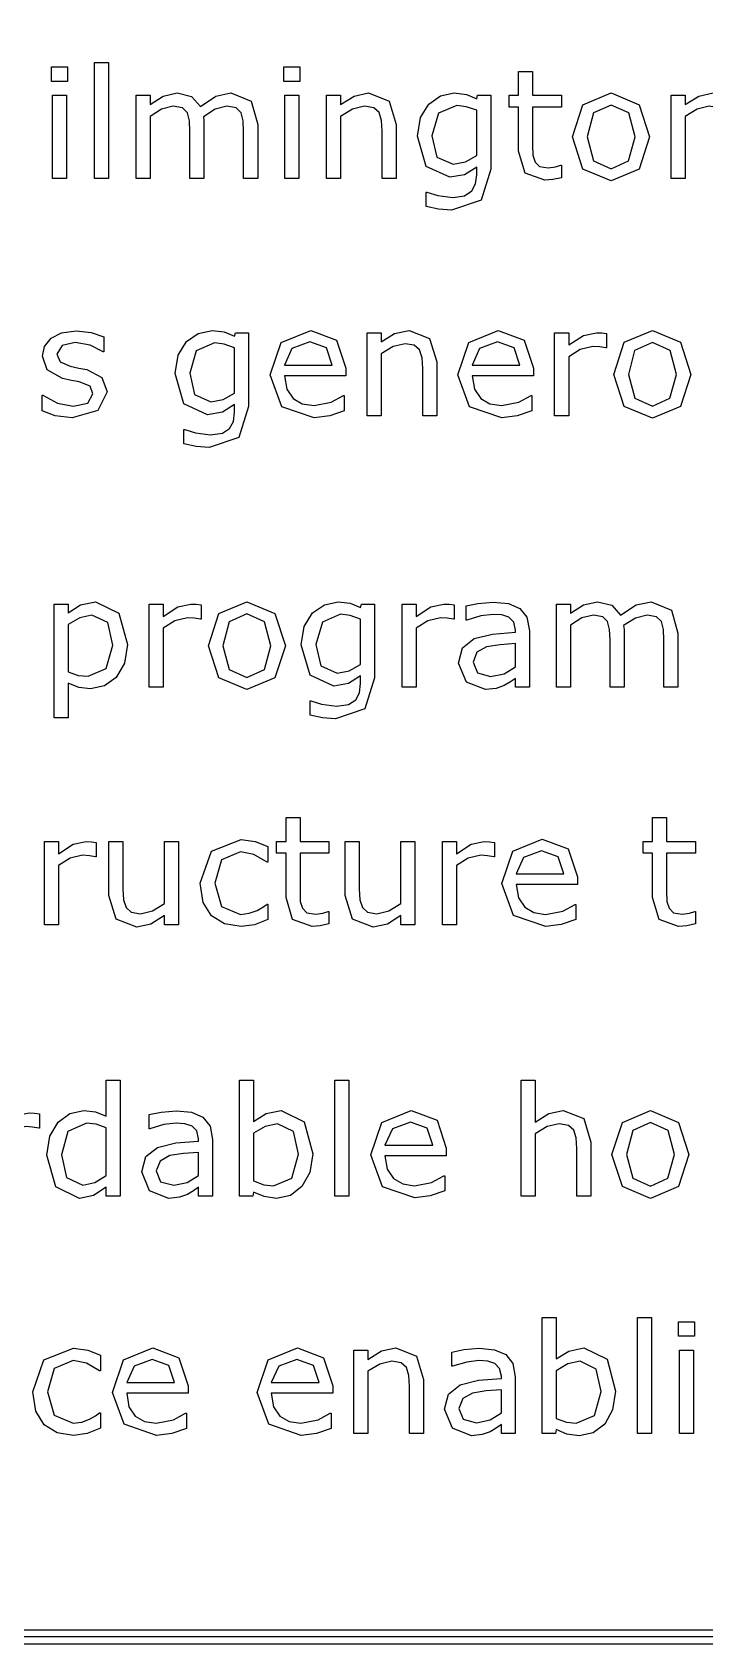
# Model space of a CAD drawing. Extents: x -17 to 192, y 167 to 459.
# Drawn here: x 22.17 to 32.65, y 238.02 to 263.16 of the extents above; entities that cross this region are included whole.
import ezdxf

# ---------------------------------------------------------------- set-up
doc = ezdxf.new("R2010")
doc.units = 0

msp = doc.modelspace()

# ---------------------------------------------------------------- linework, layer by layer
at = {"layer": 'Layer 1', "color": 7}
for points in [[(5.820826, 285.32699), (5.367594, 285.235512), (4.997523, 284.986025), (4.748036, 284.615954), (4.656557, 284.162722), (4.656557, 239.183612), (4.748036, 238.73038), (4.997523, 238.360309), (5.367594, 238.110822), (5.820826, 238.019344), (85.195726, 238.019344), (85.648958, 238.110822), (86.019029, 238.360309), (86.268516, 238.73038), (86.359994, 239.183612), (86.359994, 284.162722), (86.268516, 284.615954), (86.019029, 284.986025), (85.648958, 285.235512), (85.195726, 285.32699), (5.820826, 285.32699)], [(5.820826, 285.221054), (85.195726, 285.221054), (85.608442, 285.13814), (85.94476, 284.911756), (86.171144, 284.575438), (86.254058, 284.162722), (86.254058, 239.183612), (86.171144, 238.770896), (85.94476, 238.434578), (85.608442, 238.208194), (85.195726, 238.12528), (5.820826, 238.12528), (5.40811, 238.208194), (5.071792, 238.434578), (4.845408, 238.770896), (4.762494, 239.183612), (4.762494, 284.162722), (4.845408, 284.575438), (5.071792, 284.911756), (5.40811, 285.13814), (5.820826, 285.221054), (5.820826, 285.221054)], [(5.820826, 285.115118), (85.195726, 285.115118), (85.567927, 285.040769), (85.870492, 284.837488), (86.073773, 284.534923), (86.148122, 284.162722), (86.148122, 239.183612), (86.073773, 238.811411), (85.870492, 238.508846), (85.567927, 238.305565), (85.195726, 238.231216), (5.820826, 238.231216), (5.448625, 238.305565), (5.14606, 238.508846), (4.942779, 238.811411), (4.868431, 239.183612), (4.868431, 284.162722), (4.942779, 284.534923), (5.14606, 284.837488), (5.448625, 285.040769), (5.820826, 285.115118), (5.820826, 285.115118)], [(22.715381, 262.395603), (22.468884, 262.395603), (22.468884, 262.622332), (22.715381, 262.622332), (22.715381, 262.395603)], [(23.354876, 260.879418), (23.136285, 260.879418), (23.136285, 262.688607), (23.354876, 262.688607), (23.354876, 260.879418)], [(26.338411, 262.395603), (26.091914, 262.395603), (26.091914, 262.622332), (26.338411, 262.622332), (26.338411, 262.395603)], [(30.421878, 260.891046), (30.287001, 260.864302), (30.15794, 260.853851), (29.855633, 260.960822), (29.752152, 261.303822), (29.752152, 261.994479), (29.604486, 261.994479), (29.604486, 262.178187), (29.752152, 262.178187), (29.752152, 262.551421), (29.970743, 262.551421), (29.970743, 262.178187), (30.421878, 262.178187), (30.421878, 261.994479), (29.970743, 261.994479), (29.970743, 261.402655), (29.975399, 261.242198), (30.007956, 261.13523), (30.077719, 261.066629), (30.214918, 261.0457), (30.326541, 261.060808), (30.410255, 261.08755), (30.42187, 261.08755), (30.421878, 260.891046)], [(22.701428, 260.879418), (22.482837, 260.879418), (22.482837, 262.178174), (22.701428, 262.178174), (22.701428, 260.879418)], [(25.682638, 260.879418), (25.464047, 260.879418), (25.464047, 261.618906), (25.455908, 261.780524), (25.424514, 261.904936), (25.347775, 261.980512), (25.203598, 262.006097), (25.019889, 261.959589), (24.836179, 261.843318), (24.841992, 261.780529), (24.84432, 261.710767), (24.84432, 260.879418), (24.625727, 260.879418), (24.625727, 261.618906), (24.617588, 261.781688), (24.586195, 261.906098), (24.509455, 261.980512), (24.365278, 262.006097), (24.185057, 261.961914), (24.005998, 261.849131), (24.005998, 260.879418), (23.787407, 260.879418), (23.787407, 262.178174), (24.005998, 262.178174), (24.005998, 262.033997), (24.209474, 262.166548), (24.426902, 262.214218), (24.651307, 262.158407), (24.78967, 262.003766), (25.031516, 262.164222), (25.265222, 262.214218), (25.580319, 262.083993), (25.682638, 261.72239), (25.682638, 260.879418)], [(26.324458, 260.879418), (26.105867, 260.879418), (26.105867, 262.178174), (26.324458, 262.178174), (26.324458, 260.879418)], [(27.842969, 260.879418), (27.624378, 260.879418), (27.624378, 261.618906), (27.613901, 261.786337), (27.575531, 261.909585), (27.491814, 261.981676), (27.349963, 262.006097), (27.162765, 261.961914), (26.975568, 261.849131), (26.975568, 260.879418), (26.756977, 260.879418), (26.756977, 262.178174), (26.975568, 262.178174), (26.975568, 262.033997), (27.187181, 262.166548), (27.411587, 262.214218), (27.732497, 262.087483), (27.842955, 261.72239), (27.842969, 260.879418)], [(29.317294, 261.027084), (29.167304, 260.542231), (28.705705, 260.387587), (28.503392, 260.402695), (28.310381, 260.443391), (28.310381, 260.666632), (28.321996, 260.666632), (28.491753, 260.615473), (28.724295, 260.58408), (28.909167, 260.610821), (29.023115, 260.685235), (29.081249, 260.794532), (29.098685, 260.937547), (29.098685, 261.056144), (28.909161, 260.937547), (28.680107, 260.899177), (28.310362, 261.066608), (28.174324, 261.540997), (28.220833, 261.82935), (28.349894, 262.039802), (28.533604, 262.167702), (28.748708, 262.21421), (28.937067, 262.190953), (29.098685, 262.122352), (29.112628, 262.178163), (29.317265, 262.178163), (29.317294, 261.027084)], [(29.098703, 261.236372), (29.098703, 261.944468), (28.935924, 262.000279), (28.787096, 262.017715), (28.503392, 261.89679), (28.399911, 261.545651), (28.47665, 261.214277), (28.731285, 261.101493), (28.92197, 261.137537), (29.098703, 261.236367), (29.098703, 261.236372)], [(31.792722, 261.528215), (31.629943, 261.027084), (31.193923, 260.843374), (30.755578, 261.027084), (30.59396, 261.528215), (30.755578, 262.029346), (31.193923, 262.214218), (31.629943, 262.029346), (31.792722, 261.528215), (31.792722, 261.528215)], [(31.567154, 261.528215), (31.468325, 261.902611), (31.193923, 262.025859), (30.917196, 261.902611), (30.819527, 261.528215), (30.918357, 261.157307), (31.193923, 261.031733), (31.46716, 261.156145), (31.567154, 261.528215), (31.567154, 261.528215)], [(33.217052, 260.879418), (32.998461, 260.879418), (32.998461, 261.618906), (32.987984, 261.786337), (32.949614, 261.909585), (32.865897, 261.981676), (32.724046, 262.006097), (32.536848, 261.961914), (32.349651, 261.849131), (32.349651, 260.879418), (32.13106, 260.879418), (32.13106, 262.178174), (32.349651, 262.178174), (32.349651, 262.033997), (32.561267, 262.166548), (32.78567, 262.214218), (33.10658, 262.087483), (33.217038, 261.72239), (33.217052, 260.879418)], [(23.336272, 257.549652), (23.188607, 257.257809), (22.787469, 257.143863), (22.522369, 257.177582), (22.321219, 257.253157), (22.321219, 257.498492), (22.332845, 257.498492), (22.563063, 257.37408), (22.806071, 257.328735), (23.031639, 257.375244), (23.113029, 257.521746), (23.068846, 257.638017), (22.899089, 257.705457), (22.777004, 257.729878), (22.640966, 257.760109), (22.397957, 257.89266), (22.327031, 258.108924), (22.359588, 258.260078), (22.460744, 258.386813), (22.62585, 258.472856), (22.851417, 258.50541), (23.086287, 258.476343), (23.285111, 258.407742), (23.285111, 258.174036), (23.273483, 258.174036), (23.070007, 258.277519), (22.835138, 258.320538), (22.632825, 258.27403), (22.550272, 258.137992), (22.600269, 258.017069), (22.758399, 257.950794), (22.893274, 257.922888), (23.018847, 257.897303), (23.253717, 257.777545), (23.33627, 257.549652), (23.336272, 257.549652)], [(25.539623, 257.322922), (25.389633, 256.838069), (24.928034, 256.683425), (24.725721, 256.698533), (24.532709, 256.739229), (24.532709, 256.96247), (24.544338, 256.96247), (24.714095, 256.911311), (24.946638, 256.879918), (25.131511, 256.906659), (25.245457, 256.981073), (25.303593, 257.09037), (25.321034, 257.233385), (25.321034, 257.351982), (25.131511, 257.233385), (24.902456, 257.195015), (24.532711, 257.362446), (24.396673, 257.836835), (24.443182, 258.125188), (24.572244, 258.33564), (24.755953, 258.46354), (24.971056, 258.510048), (25.159416, 258.486791), (25.321034, 258.41819), (25.334986, 258.474001), (25.539624, 258.474001), (25.539623, 257.322922)], [(27.056972, 257.801961), (26.100054, 257.801961), (26.136098, 257.592673), (26.234929, 257.447332), (26.377943, 257.363615), (26.561654, 257.335712), (26.827915, 257.388034), (27.019764, 257.492679), (27.031405, 257.492679), (27.031405, 257.254321), (26.805838, 257.176418), (26.56399, 257.145025), (26.059372, 257.319433), (25.877988, 257.817076), (26.051233, 258.322858), (26.509343, 258.510056), (26.91397, 258.356577), (27.056985, 257.920557), (27.056972, 257.801961)], [(28.474325, 257.175256), (28.255734, 257.175256), (28.255734, 257.914744), (28.245283, 258.082175), (28.206913, 258.205423), (28.123196, 258.277514), (27.981346, 258.301935), (27.794148, 258.257752), (27.60695, 258.144969), (27.60695, 257.175256), (27.38836, 257.175256), (27.38836, 258.474012), (27.60695, 258.474012), (27.60695, 258.329835), (27.818564, 258.462386), (28.04297, 258.510056), (28.36388, 258.383321), (28.474338, 258.018228), (28.474325, 257.175256)], [(29.982371, 257.801961), (29.025454, 257.801961), (29.061498, 257.592673), (29.160327, 257.447332), (29.303342, 257.363615), (29.487053, 257.335712), (29.753313, 257.388034), (29.945163, 257.492679), (29.956804, 257.492679), (29.956804, 257.254321), (29.731237, 257.176418), (29.489389, 257.145025), (28.984771, 257.319433), (28.803386, 257.817076), (28.976633, 258.322858), (29.434742, 258.510056), (29.839369, 258.356577), (29.982384, 257.920557), (29.982371, 257.801961)], [(31.12416, 258.235654), (31.112519, 258.235654), (31.017176, 258.251926), (30.909044, 258.257747), (30.713707, 258.2124), (30.532323, 258.097291), (30.532323, 257.175256), (30.313732, 257.175256), (30.313732, 258.474012), (30.532323, 258.474012), (30.532323, 258.282163), (30.761377, 258.429829), (30.964852, 258.474012), (31.047407, 258.470519), (31.124147, 258.460068), (31.12416, 258.235654)], [(32.436868, 257.824053), (32.274088, 257.322922), (31.838069, 257.139212), (31.399724, 257.322922), (31.238106, 257.824053), (31.399724, 258.325184), (31.838069, 258.510056), (32.274088, 258.325184), (32.436868, 257.824053), (32.436868, 257.824053)], [(25.321032, 257.53221), (25.321032, 258.240306), (25.158252, 258.296117), (25.009424, 258.313553), (24.725721, 258.192628), (24.622239, 257.841489), (24.698978, 257.510115), (24.953613, 257.397331), (25.144299, 257.433375), (25.321032, 257.532205), (25.321032, 257.53221)], [(26.844194, 257.969391), (26.75699, 258.235654), (26.497704, 258.329835), (26.217488, 258.226354), (26.100054, 257.969391), (26.844194, 257.969391)], [(29.769593, 257.969391), (29.682389, 258.235654), (29.423103, 258.329835), (29.142886, 258.226354), (29.025454, 257.969391), (29.769593, 257.969391)], [(32.2113, 257.824053), (32.11247, 258.198449), (31.838069, 258.321697), (31.561341, 258.198449), (31.463673, 257.824053), (31.562503, 257.453145), (31.838069, 257.327571), (32.111306, 257.451983), (32.2113, 257.824053), (32.2113, 257.824053)], [(23.650206, 253.607002), (23.60486, 253.317485), (23.476961, 253.096569), (23.295577, 252.962857), (23.075823, 252.916348), (22.892114, 252.938441), (22.725845, 253.007039), (22.725845, 252.462887), (22.507254, 252.462887), (22.507254, 254.240684), (22.725845, 254.240684), (22.725845, 254.104646), (22.921182, 254.226732), (23.153726, 254.276728), (23.518819, 254.098833), (23.650206, 253.607002), (23.650206, 253.607002)], [(24.801297, 254.002318), (24.789669, 254.002318), (24.694326, 254.01859), (24.586193, 254.024411), (24.390857, 253.979064), (24.209473, 253.863955), (24.209473, 252.941928), (23.990881, 252.941928), (23.990881, 254.240684), (24.209473, 254.240684), (24.209473, 254.048835), (24.438528, 254.196501), (24.642004, 254.240684), (24.724557, 254.237191), (24.801296, 254.22674), (24.801297, 254.002318)], [(26.114006, 253.590717), (25.951226, 253.089586), (25.515206, 252.905876), (25.076862, 253.089586), (24.915244, 253.590717), (25.076862, 254.091848), (25.515206, 254.27672), (25.951226, 254.091848), (26.114006, 253.590717), (26.114006, 253.590717)], [(27.505779, 253.089586), (27.355789, 252.604733), (26.89419, 252.450089), (26.691877, 252.465197), (26.498866, 252.505893), (26.498866, 252.729134), (26.510508, 252.729134), (26.680264, 252.677975), (26.912806, 252.646582), (27.097678, 252.673323), (27.211626, 252.747737), (27.26976, 252.857034), (27.287196, 253.000049), (27.287196, 253.118646), (27.097673, 253.000049), (26.868618, 252.961679), (26.498874, 253.12911), (26.362836, 253.603499), (26.409344, 253.891852), (26.538405, 254.102304), (26.722116, 254.230204), (26.937219, 254.276712), (27.125578, 254.253455), (27.287196, 254.184854), (27.30114, 254.240665), (27.505776, 254.240665), (27.505779, 253.089586)], [(28.746401, 254.002318), (28.734785, 254.002318), (28.639443, 254.01859), (28.53131, 254.024411), (28.335974, 253.979064), (28.154589, 253.863955), (28.154589, 252.941928), (27.935999, 252.941928), (27.935999, 254.240684), (28.154589, 254.240684), (28.154589, 254.048835), (28.383647, 254.196501), (28.587122, 254.240684), (28.669674, 254.237191), (28.746414, 254.22674), (28.746401, 254.002318)], [(29.919583, 252.941928), (29.702154, 252.941928), (29.702154, 253.080292), (29.623091, 253.024481), (29.527746, 252.968669), (29.402172, 252.924487), (29.235906, 252.905887), (28.93825, 253.022158), (28.816163, 253.318652), (28.878951, 253.557009), (29.060334, 253.701186), (29.3452, 253.772113), (29.702154, 253.800016), (29.702154, 253.833737), (29.675412, 253.956985), (29.600998, 254.033722), (29.489376, 254.069769), (29.353338, 254.079082), (29.161492, 254.055825), (28.942901, 253.990714), (28.931286, 253.990714), (28.931286, 254.212792), (29.116158, 254.251161), (29.354515, 254.27209), (29.592873, 254.248833), (29.769607, 254.172093), (29.881226, 254.03373), (29.919596, 253.823278), (29.919583, 252.941928)], [(32.235719, 252.941928), (32.017128, 252.941928), (32.017128, 253.681416), (32.008979, 253.843034), (31.977586, 253.967446), (31.900846, 254.043022), (31.75667, 254.068607), (31.572959, 254.022099), (31.389251, 253.905828), (31.395072, 253.843039), (31.397453, 253.773277), (31.397453, 252.941928), (31.178863, 252.941928), (31.178863, 253.681416), (31.170714, 253.844198), (31.139318, 253.968608), (31.062581, 254.043022), (30.918402, 254.068607), (30.738181, 254.024424), (30.559122, 253.911641), (30.559122, 252.941928), (30.340532, 252.941928), (30.340532, 254.240684), (30.559122, 254.240684), (30.559122, 254.096507), (30.7626, 254.229058), (30.980026, 254.276728), (31.204432, 254.220917), (31.342796, 254.066276), (31.584641, 254.226732), (31.818347, 254.276728), (32.133444, 254.146503), (32.235763, 253.7849), (32.235719, 252.941928)], [(23.424639, 253.601182), (23.344411, 253.952323), (23.097915, 254.068594), (22.908392, 254.027898), (22.725845, 253.92093), (22.725845, 253.184929), (22.885138, 253.127956), (23.037454, 253.112849), (23.32232, 253.236097), (23.424639, 253.601189), (23.424639, 253.601182)], [(25.888439, 253.590717), (25.789608, 253.965113), (25.515206, 254.088361), (25.238479, 253.965113), (25.140811, 253.590717), (25.239642, 253.219809), (25.515206, 253.094235), (25.788445, 253.218647), (25.888439, 253.590717), (25.888439, 253.590717)], [(27.287188, 253.298874), (27.287188, 254.00697), (27.124409, 254.062781), (26.975581, 254.080217), (26.691877, 253.959292), (26.588395, 253.608153), (26.665135, 253.276779), (26.91977, 253.163995), (27.110455, 253.200039), (27.287188, 253.298869), (27.287188, 253.298874)], [(29.702154, 253.261677), (29.702154, 253.623282), (29.466122, 253.605846), (29.252183, 253.572128), (29.099868, 253.488411), (29.041731, 253.33377), (29.109168, 253.165175), (29.314971, 253.109364), (29.525423, 253.153547), (29.702154, 253.261682), (29.702154, 253.261677)], [(26.794196, 249.249394), (26.659322, 249.22265), (26.530259, 249.212199), (26.227953, 249.31917), (26.124471, 249.66217), (26.124471, 250.352827), (25.976806, 250.352827), (25.976806, 250.536535), (26.124471, 250.536535), (26.124471, 250.909769), (26.343062, 250.909769), (26.343062, 250.536535), (26.794196, 250.536535), (26.794196, 250.352827), (26.343062, 250.352827), (26.343062, 249.761003), (26.347713, 249.600546), (26.380269, 249.493578), (26.450032, 249.424977), (26.587232, 249.404048), (26.698854, 249.419156), (26.782571, 249.445898), (26.794186, 249.445898), (26.794196, 249.249394)], [(32.511282, 249.249408), (32.376408, 249.222664), (32.247344, 249.212213), (31.945037, 249.319183), (31.841556, 249.662184), (31.841556, 250.35284), (31.693892, 250.35284), (31.693892, 250.536548), (31.841556, 250.536548), (31.841556, 250.909782), (32.060147, 250.909782), (32.060147, 250.536548), (32.511282, 250.536548), (32.511282, 250.35284), (32.060147, 250.35284), (32.060147, 249.761016), (32.064803, 249.60056), (32.09736, 249.493591), (32.167123, 249.42499), (32.304322, 249.404062), (32.415945, 249.419169), (32.499661, 249.445911), (32.511276, 249.445911), (32.511282, 249.249408)], [(23.166515, 250.298164), (23.154887, 250.298164), (23.059544, 250.314436), (22.951411, 250.320257), (22.756075, 250.27491), (22.574691, 250.159801), (22.574691, 249.237766), (22.3561, 249.237766), (22.3561, 250.536522), (22.574691, 250.536522), (22.574691, 250.344673), (22.803746, 250.492339), (23.007222, 250.536522), (23.089775, 250.533029), (23.166514, 250.522578), (23.166515, 250.298164)], [(24.448994, 249.237766), (24.230403, 249.237766), (24.230403, 249.381943), (24.018788, 249.24823), (23.795546, 249.201722), (23.476961, 249.326131), (23.363015, 249.693553), (23.363015, 250.536522), (23.581606, 250.536522), (23.581606, 249.797034), (23.590908, 249.627277), (23.630441, 249.507516), (23.711831, 249.433102), (23.857171, 249.409845), (24.042043, 249.454028), (24.230403, 249.566812), (24.230403, 250.536519), (24.448995, 250.536519), (24.448994, 249.237766)], [(25.839605, 249.319157), (25.631478, 249.237766), (25.423352, 249.208699), (25.165228, 249.249394), (24.964078, 249.374966), (24.832691, 249.586582), (24.786182, 249.885399), (24.96059, 250.385368), (25.423352, 250.566753), (25.641943, 250.53536), (25.839605, 250.458621), (25.839605, 250.215612), (25.827979, 250.215612), (25.621015, 250.335373), (25.414051, 250.37723), (25.119883, 250.251656), (25.012913, 249.885399), (25.117558, 249.523793), (25.414051, 249.398222), (25.548926, 249.415658), (25.672175, 249.461005), (25.761704, 249.512165), (25.827979, 249.559838), (25.839605, 249.559838), (25.839605, 249.319157)], [(28.134812, 249.237779), (27.916218, 249.237779), (27.916218, 249.381956), (27.704605, 249.248243), (27.481363, 249.201735), (27.162779, 249.326145), (27.048831, 249.693566), (27.048831, 250.536535), (27.267424, 250.536535), (27.267424, 249.797047), (27.276737, 249.62729), (27.316271, 249.50753), (27.39766, 249.433116), (27.543, 249.409859), (27.727872, 249.454041), (27.916232, 249.566825), (27.916232, 250.536533), (28.134825, 250.536533), (28.134812, 249.237779)], [(29.375431, 250.298178), (29.363816, 250.298178), (29.26847, 250.314449), (29.160338, 250.32027), (28.965002, 250.274923), (28.783617, 250.159814), (28.783617, 249.237766), (28.565026, 249.237766), (28.565026, 250.536522), (28.783617, 250.536522), (28.783617, 250.344673), (29.012674, 250.492339), (29.216149, 250.536522), (29.298702, 250.533029), (29.375441, 250.522578), (29.375431, 250.298178)], [(30.668374, 249.864484), (29.711456, 249.864484), (29.747501, 249.655196), (29.846333, 249.509855), (29.989345, 249.426139), (30.173056, 249.398236), (30.439319, 249.450557), (30.631165, 249.555202), (30.642807, 249.555202), (30.642807, 249.316845), (30.41724, 249.238941), (30.175395, 249.207548), (29.670774, 249.381956), (29.489389, 249.879599), (29.662636, 250.385382), (30.120748, 250.572579), (30.525372, 250.4191), (30.668387, 249.98308), (30.668374, 249.864484)], [(30.455596, 250.031915), (30.368392, 250.298178), (30.109106, 250.392359), (29.828892, 250.288878), (29.711456, 250.031915), (30.455596, 250.031915)], [(23.539748, 245.004438), (23.321157, 245.004438), (23.321157, 245.140476), (23.124658, 245.013741), (22.902578, 244.968394), (22.532834, 245.147453), (22.396796, 245.643932), (22.443305, 245.938101), (22.571204, 246.157856), (22.754913, 246.29273), (22.973504, 246.339238), (23.154888, 246.317145), (23.321157, 246.25087), (23.321157, 246.813625), (23.539748, 246.813625), (23.539748, 245.004438)], [(26.543049, 245.663699), (26.49654, 245.370695), (26.373292, 245.152104), (26.191908, 245.013741), (25.97448, 244.968394), (25.781469, 244.995135), (25.618688, 245.064901), (25.604736, 245.004438), (25.400097, 245.004438), (25.400097, 246.813627), (25.618688, 246.813627), (25.618688, 246.167156), (25.814025, 246.290404), (26.046569, 246.339238), (26.409337, 246.162505), (26.543049, 245.663699), (26.543049, 245.663699)], [(27.104642, 245.004438), (26.886051, 245.004438), (26.886051, 246.813627), (27.104642, 246.813627), (27.104642, 245.004438)], [(30.878826, 245.004438), (30.660235, 245.004438), (30.660235, 245.743926), (30.649784, 245.911357), (30.611414, 246.034605), (30.527698, 246.106696), (30.385847, 246.131117), (30.198649, 246.086934), (30.011451, 245.974151), (30.011451, 245.004438), (29.792861, 245.004438), (29.792861, 246.813627), (30.011451, 246.813627), (30.011451, 246.159017), (30.223065, 246.291568), (30.447471, 246.339238), (30.768381, 246.212503), (30.878839, 245.84741), (30.878826, 245.004438)], [(22.280524, 246.064836), (22.268896, 246.064836), (22.173553, 246.081108), (22.06542, 246.086929), (21.870083, 246.041582), (21.688699, 245.926473), (21.688699, 245.004438), (21.470108, 245.004438), (21.470108, 246.303194), (21.688699, 246.303194), (21.688699, 246.111345), (21.917755, 246.259011), (22.12123, 246.303194), (22.203783, 246.299701), (22.280523, 246.28925), (22.280524, 246.064836)], [(24.979193, 245.004438), (24.761765, 245.004438), (24.761765, 245.142802), (24.6827, 245.086991), (24.587357, 245.031179), (24.461784, 244.986997), (24.295515, 244.968397), (23.997859, 245.084668), (23.875774, 245.381162), (23.93856, 245.619519), (24.119944, 245.763696), (24.40481, 245.834623), (24.761765, 245.862526), (24.761765, 245.896247), (24.735022, 246.019495), (24.660608, 246.096232), (24.548987, 246.132279), (24.412949, 246.141592), (24.221101, 246.118335), (24.00251, 246.053224), (23.990881, 246.053224), (23.990881, 246.275302), (24.175754, 246.313671), (24.414111, 246.3346), (24.652468, 246.311343), (24.829201, 246.234603), (24.940822, 246.09624), (24.979192, 245.885788), (24.979193, 245.004438)], [(28.624314, 245.631143), (27.667397, 245.631143), (27.703441, 245.421855), (27.802273, 245.276514), (27.945288, 245.192797), (28.128996, 245.164894), (28.395259, 245.217216), (28.587108, 245.321861), (28.598724, 245.321861), (28.598724, 245.083503), (28.373156, 245.0056), (28.131311, 244.974207), (27.626693, 245.148615), (27.445308, 245.646258), (27.618552, 246.15204), (28.076664, 246.339238), (28.481291, 246.185759), (28.624303, 245.749739), (28.624314, 245.631143)], [(28.411536, 245.798573), (28.324332, 246.064836), (28.065046, 246.159017), (27.784832, 246.055536), (27.667397, 245.798573), (28.411536, 245.798573)], [(32.406636, 245.653235), (32.243857, 245.152104), (31.807838, 244.968394), (31.369492, 245.152104), (31.207874, 245.653235), (31.369492, 246.154366), (31.807838, 246.339238), (32.243857, 246.154366), (32.406636, 245.653235), (32.406636, 245.653235)], [(32.181069, 245.653235), (32.082239, 246.027631), (31.807838, 246.150879), (31.53111, 246.027631), (31.433442, 245.653235), (31.532274, 245.282327), (31.807838, 245.156753), (32.081075, 245.281165), (32.181069, 245.653235), (32.181069, 245.653235)], [(23.321157, 245.324187), (23.321157, 246.069488), (23.163027, 246.124135), (23.010711, 246.139242), (22.724683, 246.011343), (22.622363, 245.648576), (22.701428, 245.296273), (22.954901, 245.176512), (23.143261, 245.217208), (23.321157, 245.324179), (23.321157, 245.324187)], [(26.317482, 245.657879), (26.240742, 246.010181), (25.993083, 246.131104), (25.800072, 246.089247), (25.618688, 245.98344), (25.618688, 245.2393), (25.777981, 245.181164), (25.930297, 245.164892), (26.214, 245.283488), (26.317482, 245.657884), (26.317482, 245.657879)], [(24.761765, 245.324187), (24.761765, 245.685792), (24.525733, 245.668356), (24.311793, 245.634638), (24.159477, 245.550921), (24.101341, 245.39628), (24.168779, 245.227685), (24.37458, 245.171874), (24.585032, 245.216057), (24.761765, 245.324192), (24.761765, 245.324187)], [(31.263686, 241.959537), (31.217177, 241.666533), (31.093929, 241.447942), (30.912544, 241.309579), (30.695115, 241.264232), (30.502105, 241.290973), (30.339325, 241.360739), (30.325371, 241.300276), (30.120735, 241.300276), (30.120735, 243.109465), (30.339325, 243.109465), (30.339325, 242.462994), (30.534661, 242.586242), (30.767203, 242.635076), (31.129973, 242.458343), (31.263686, 241.959537), (31.263686, 241.959537)], [(31.825279, 241.300276), (31.606688, 241.300276), (31.606688, 243.109465), (31.825279, 243.109465), (31.825279, 241.300276)], [(32.492679, 242.816461), (32.246183, 242.816461), (32.246183, 243.04319), (32.492679, 243.04319), (32.492679, 242.816461)], [(23.229302, 241.381667), (23.021176, 241.300276), (22.813049, 241.271209), (22.554926, 241.311904), (22.353775, 241.437476), (22.222388, 241.649092), (22.175879, 241.947909), (22.350287, 242.447878), (22.813049, 242.629263), (23.03164, 242.59787), (23.229302, 242.521131), (23.229302, 242.278122), (23.217676, 242.278122), (23.010713, 242.397883), (22.803749, 242.43974), (22.509581, 242.314166), (22.402611, 241.947909), (22.507256, 241.586303), (22.803749, 241.460732), (22.938624, 241.478168), (23.061872, 241.523515), (23.151401, 241.574675), (23.217676, 241.622348), (23.229302, 241.622348), (23.229302, 241.381667)], [(24.596659, 241.926981), (23.639742, 241.926981), (23.675786, 241.717693), (23.774617, 241.572352), (23.917631, 241.488635), (24.101341, 241.460732), (24.367603, 241.513054), (24.559452, 241.617699), (24.57108, 241.617699), (24.57108, 241.379341), (24.345513, 241.301438), (24.103668, 241.270045), (23.599048, 241.444453), (23.417664, 241.942096), (23.590909, 242.447878), (24.04902, 242.635076), (24.453646, 242.481597), (24.59666, 242.045577), (24.596659, 241.926981)], [(26.852333, 241.926981), (25.895415, 241.926981), (25.931459, 241.717693), (26.03029, 241.572352), (26.173305, 241.488635), (26.357014, 241.460732), (26.623278, 241.513054), (26.815125, 241.617699), (26.82674, 241.617699), (26.82674, 241.379341), (26.601172, 241.301438), (26.359327, 241.270045), (25.854707, 241.444453), (25.673323, 241.942096), (25.846568, 242.447878), (26.304679, 242.635076), (26.709305, 242.481597), (26.85232, 242.045577), (26.852333, 241.926981)], [(28.269685, 241.300276), (28.051095, 241.300276), (28.051095, 242.039764), (28.040617, 242.207195), (28.002248, 242.330443), (27.918531, 242.402534), (27.77668, 242.426955), (27.589482, 242.382772), (27.402285, 242.269989), (27.402285, 241.300276), (27.183694, 241.300276), (27.183694, 242.599032), (27.402285, 242.599032), (27.402285, 242.454855), (27.613901, 242.587406), (27.838304, 242.635076), (28.159214, 242.508341), (28.269672, 242.143248), (28.269685, 241.300276)], [(29.699828, 241.300276), (29.482402, 241.300276), (29.482402, 241.43864), (29.403336, 241.382829), (29.307994, 241.327017), (29.18242, 241.282835), (29.016151, 241.264235), (28.718495, 241.380506), (28.596408, 241.677), (28.659197, 241.915357), (28.840582, 242.059534), (29.125447, 242.130461), (29.482402, 242.158364), (29.482402, 242.192085), (29.455658, 242.315333), (29.381244, 242.39207), (29.269624, 242.428117), (29.133586, 242.43743), (28.941737, 242.414173), (28.723146, 242.349062), (28.711531, 242.349062), (28.711531, 242.57114), (28.896403, 242.609509), (29.134761, 242.630438), (29.373118, 242.607181), (29.549852, 242.530441), (29.661474, 242.392078), (29.699841, 242.181626), (29.699828, 241.300276)], [(24.383881, 242.094411), (24.296678, 242.360674), (24.037391, 242.454855), (23.757176, 242.351374), (23.639742, 242.094411), (24.383881, 242.094411)], [(26.639555, 242.094411), (26.552351, 242.360674), (26.293065, 242.454855), (26.01285, 242.351374), (25.895415, 242.094411), (26.639555, 242.094411)], [(31.038118, 241.953717), (30.961378, 242.306019), (30.713721, 242.426942), (30.520707, 242.385085), (30.339325, 242.279278), (30.339325, 241.535138), (30.498617, 241.477002), (30.650932, 241.46073), (30.934637, 241.579326), (31.038118, 241.953722), (31.038118, 241.953717)], [(32.478725, 241.300276), (32.260134, 241.300276), (32.260134, 242.599032), (32.478725, 242.599032), (32.478725, 241.300276)], [(29.482402, 241.620025), (29.482402, 241.98163), (29.24637, 241.964194), (29.032428, 241.930476), (28.880113, 241.846759), (28.821976, 241.692118), (28.889416, 241.523523), (29.095216, 241.467712), (29.305668, 241.511895), (29.482402, 241.62003), (29.482402, 241.620025)]]:
    msp.add_lwpolyline(points, dxfattribs=at)

doc.saveas('drawing.dxf')
